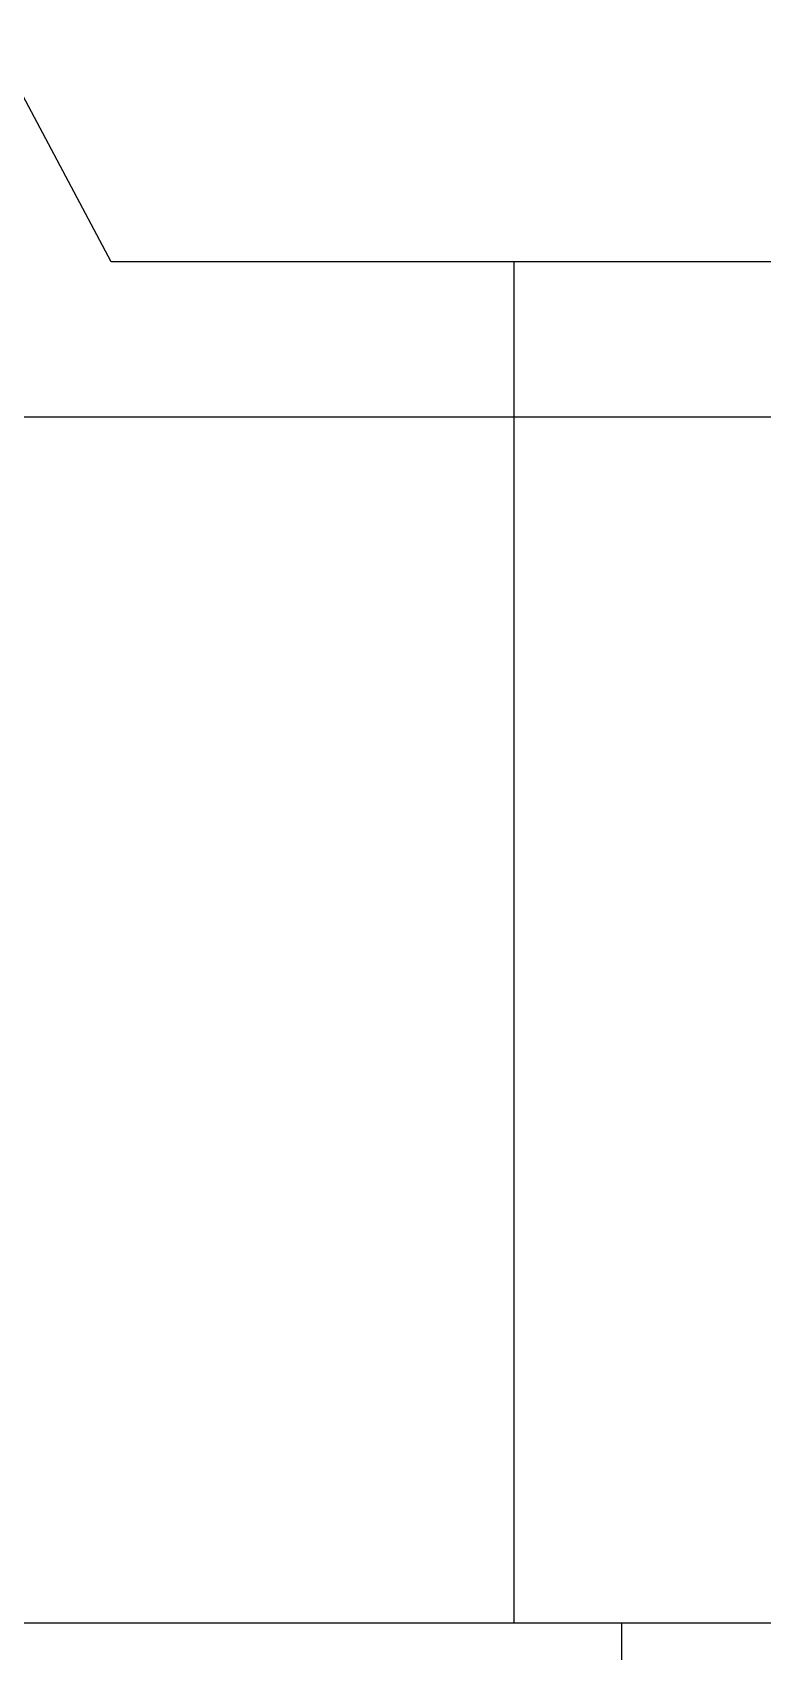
# Model space of a CAD drawing. Extents: x -82 to 113, y -82 to 93.
# Drawn here: x 8.2933 to 8.48, y 76.0244 to 76.4389 of the extents above; entities that cross this region are included whole.
import ezdxf

# ---------------------------------------------------------------- set-up
doc = ezdxf.new("R2010")
doc.units = 0
doc.header["$MEASUREMENT"] = 0
doc.layers.get('0').update_dxf_attribs({"linetype": 'CONTINUOUS'})
for name, color, linetype in [('HANDLE_SET', 7, 'CONTINUOUS'), ('INERTIA', 7, 'CONTINUOUS'), ('VENT', 5, 'CONTINUOUS')]:
    doc.layers.add(name, color=color, linetype=linetype)

# ---------------------------------------------------------------- blocks, each defined once
blk = doc.blocks.new('FGSFG FG')
at = {"layer": 'HANDLE_SET', "color": 7}
blk.add_line((-67.66219, 44.74864), (-67.66219, 43.99864), dxfattribs=at)
at = {"layer": 'INERTIA', "color": 7}
for p, q in [((-67.53166, 45.0972), (-67.50041, 45.15594)), ((-67.78106, 45.0972), (-67.53166, 45.0972)), ((-67.63469, 44.74864), (-67.63469, 45.0972)), ((-67.72469, 44.74864), (-67.26969, 44.74864))]:
    blk.add_line(p, q, dxfattribs=at)
blk = doc.blocks.new('3203-1_Sash_Component')
blk.add_line((1.219, 2.50515), (0.072, 2.50498))
blk = doc.blocks.new('3203_Sash_Assembly')
blk.add_blockref('3203-1_Sash_Component', (0, 0))

msp = doc.modelspace()

# ---------------------------------------------------------------- block references
at = {"layer": 'INERTIA', "color": 7, "xscale": -1}
msp.add_blockref('FGSFG FG', (-59.21824, 31.28298), dxfattribs=at)
at = {"layer": 'VENT', "rotation": 180}
msp.add_blockref('3203_Sash_Assembly', (9.34094, 78.84561), dxfattribs=at)

doc.saveas('drawing.dxf')
